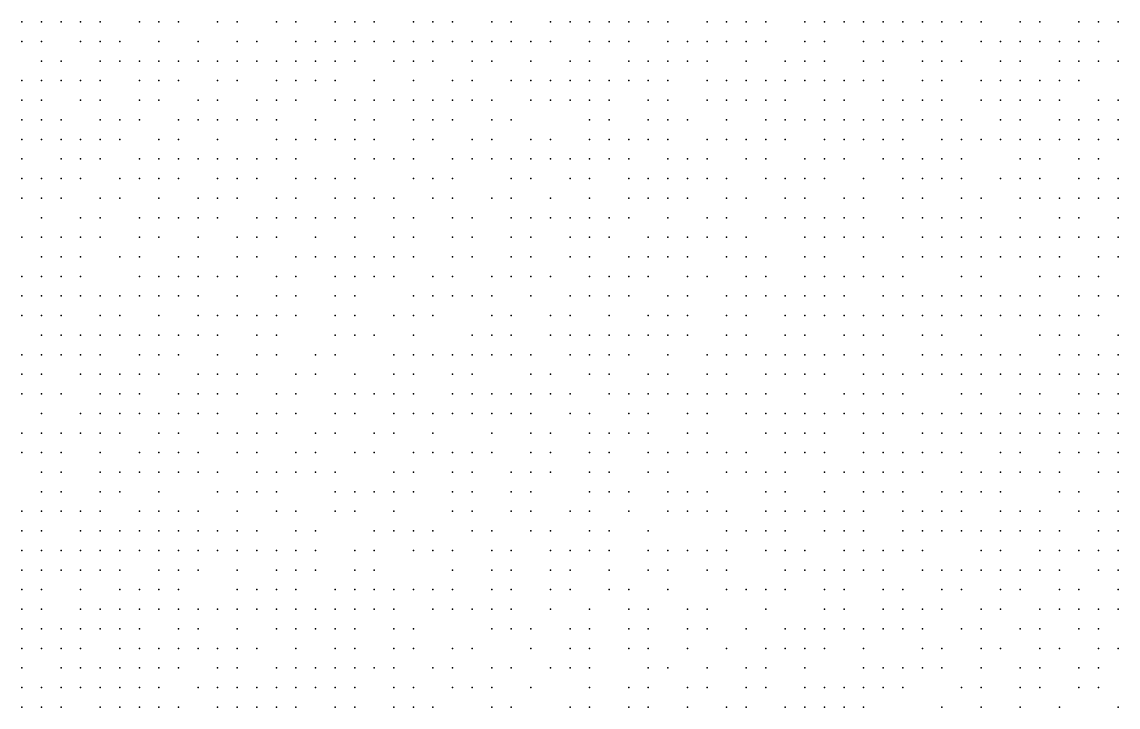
# Model space of a CAD drawing. Extents: x 429 to 793, y 817 to 1241.
# Drawn here: x 528.65 to 569.53, y 923.19 to 948.74 of the extents above; entities that cross this region are included whole.
import ezdxf

# ---------------------------------------------------------------- set-up
doc = ezdxf.new("R2010")
doc.units = 0

msp = doc.modelspace()

# ---------------------------------------------------------------- linework, layer by layer
for p in [(528.65, 948.74, 197.417), (529.38, 948.74, 198.057), (530.11, 948.74, 198.622), (530.84, 948.74, 199.452), (531.57, 948.74, 200.135), (533.03, 948.74, 200.96), (533.76, 948.74, 201.712), (534.49, 948.74, 202.195), (535.95, 948.74, 203.16), (536.68, 948.74, 203.567), (538.14, 948.74, 204.585), (538.87, 948.74, 205.04), (540.33, 948.74, 205.726), (541.06, 948.74, 206.488), (541.79, 948.74, 206.9), (543.25, 948.74, 207.707), (543.98, 948.74, 207.905), (544.71, 948.74, 208.292), (546.17, 948.74, 209.263), (546.9, 948.74, 209.836), (548.36, 948.74, 210.593), (549.09, 948.74, 211.011), (549.82, 948.74, 211.54), (550.55, 948.74, 211.915), (551.28, 948.74, 212.29), (552.01, 948.74, 212.688), (552.74, 948.74, 213.086), (554.2, 948.74, 213.595), (554.93, 948.74, 214.13), (555.66, 948.74, 214.5), (556.39, 948.74, 214.692), (557.85, 948.74, 215.404), (558.58, 948.74, 215.76), (559.31, 948.74, 216.14), (560.04, 948.74, 216.82), (560.77, 948.74, 217.05), (561.5, 948.74, 217.393), (562.23, 948.74, 217.761), (562.96, 948.74, 218.129), (563.69, 948.74, 218.384), (564.42, 948.74, 218.63), (565.88, 948.74, 219.495), (566.61, 948.74, 219.87), (568.07, 948.74, 220.71), (568.8, 948.74, 221.1), (569.53, 948.74, 221.535), (528.65, 948.01, 197.12), (529.38, 948.01, 198.042), (530.84, 948.01, 199.245), (531.57, 948.01, 199.865), (532.3, 948.01, 200.277), (533.76, 948.01, 201.375), (535.22, 948.01, 202.408), (536.68, 948.01, 203.108), (537.41, 948.01, 203.596), (538.87, 948.01, 204.79), (539.6, 948.01, 205.258), (540.33, 948.01, 205.845), (541.06, 948.01, 206.257), (541.79, 948.01, 206.67), (542.52, 948.01, 207.3), (543.25, 948.01, 207.494), (543.98, 948.01, 207.889), (544.71, 948.01, 208.285), (545.44, 948.01, 208.899), (546.17, 948.01, 209.06), (546.9, 948.01, 209.44), (547.63, 948.01, 210.018), (548.36, 948.01, 210.397), (549.82, 948.01, 211.036), (550.55, 948.01, 211.721), (551.28, 948.01, 212.103), (552.74, 948.01, 212.869), (553.47, 948.01, 213.06), (554.2, 948.01, 213.445), (554.93, 948.01, 213.98), (555.66, 948.01, 214.35), (556.39, 948.01, 214.72), (557.85, 948.01, 215.61), (558.58, 948.01, 216.004), (560.04, 948.01, 216.52), (560.77, 948.01, 216.9), (561.5, 948.01, 217.28), (562.23, 948.01, 217.648), (562.96, 948.01, 218.14), (564.42, 948.01, 218.51), (565.15, 948.01, 219), (565.88, 948.01, 219.363), (566.61, 948.01, 219.911), (567.34, 948.01, 220.265), (568.07, 948.01, 220.62), (568.8, 948.01, 221.01), (529.38, 947.28, 197.755), (530.11, 947.28, 198.467), (531.57, 947.28, 199.45), (532.3, 947.28, 199.932), (533.03, 947.28, 200.413), (533.76, 947.28, 201.105), (534.49, 947.28, 201.52), (535.22, 947.28, 202.138), (535.95, 947.28, 202.62), (536.68, 947.28, 202.838), (537.41, 947.28, 203.814), (538.14, 947.28, 204.115), (538.87, 947.28, 204.53), (539.6, 947.28, 204.964), (540.33, 947.28, 205.615), (541.06, 947.28, 206.027), (542.52, 947.28, 207.07), (543.25, 947.28, 207.47), (543.98, 947.28, 207.676), (545.44, 947.28, 208.685), (546.17, 947.28, 209.117), (547.63, 947.28, 209.82), (549.09, 947.28, 210.618), (549.82, 947.28, 211.152), (551.28, 947.28, 211.917), (552.01, 947.28, 212.491), (552.74, 947.28, 212.686), (553.47, 947.28, 213.067), (554.2, 947.28, 213.449), (555.66, 947.28, 214.2), (557.12, 947.28, 215.104), (557.85, 947.28, 215.46), (558.58, 947.28, 215.854), (560.04, 947.28, 216.492), (560.77, 947.28, 216.749), (562.23, 947.28, 217.65), (562.96, 947.28, 218.02), (563.69, 947.28, 218.267), (565.15, 947.28, 218.88), (565.88, 947.28, 219.242), (567.34, 947.28, 220.129), (568.07, 947.28, 220.483), (568.8, 947.28, 220.877), (569.53, 947.28, 221.4), (528.65, 946.55, 196.88), (529.38, 946.55, 197.68), (530.11, 946.55, 198.18), (530.84, 946.55, 198.6), (531.57, 946.55, 199.02), (533.03, 946.55, 200.137), (533.76, 946.55, 200.856), (534.49, 946.55, 201.354), (535.95, 946.55, 202.08), (536.68, 946.55, 202.765), (538.14, 946.55, 203.855), (538.87, 946.55, 204.27), (539.6, 946.55, 204.682), (540.33, 946.55, 205.572), (541.79, 946.55, 206.18), (543.25, 946.55, 207.24), (544.71, 946.55, 208.253), (545.44, 946.55, 208.472), (546.9, 946.55, 209.336), (547.63, 946.55, 209.607), (548.36, 946.55, 209.987), (549.09, 946.55, 210.771), (549.82, 946.55, 210.965), (550.55, 946.55, 211.348), (551.28, 946.55, 211.73), (552.01, 946.55, 212.304), (552.74, 946.55, 212.692), (554.2, 946.55, 213.265), (554.93, 946.55, 213.647), (555.66, 946.55, 214.275), (556.39, 946.55, 214.57), (557.12, 946.55, 214.94), (557.85, 946.55, 215.31), (558.58, 946.55, 215.704), (559.31, 946.55, 216.098), (560.04, 946.55, 216.218), (560.77, 946.55, 216.596), (562.23, 946.55, 217.489), (562.96, 946.55, 217.938), (564.42, 946.55, 218.432), (565.15, 946.55, 218.76), (565.88, 946.55, 219.122), (566.61, 946.55, 219.605), (567.34, 946.55, 219.992), (568.07, 946.55, 220.347), (528.65, 945.82, 196.728), (529.38, 945.82, 197.08), (530.84, 945.82, 198.096), (531.57, 945.82, 198.828), (533.03, 945.82, 199.86), (533.76, 945.82, 200.358), (535.22, 945.82, 201.39), (535.95, 945.82, 201.81), (537.41, 945.82, 203.047), (538.14, 945.82, 203.528), (538.87, 945.82, 204.233), (540.33, 945.82, 205.312), (541.06, 945.82, 205.486), (541.79, 945.82, 205.92), (542.52, 945.82, 206.396), (543.25, 945.82, 207.088), (543.98, 945.82, 207.383), (544.71, 945.82, 208.04), (545.44, 945.82, 208.42), (546.17, 945.82, 208.8), (547.63, 945.82, 209.393), (548.36, 945.82, 209.773), (549.09, 945.82, 210.564), (549.82, 945.82, 210.953), (550.55, 945.82, 211.341), (552.01, 945.82, 212.117), (552.74, 945.82, 212.505), (554.2, 945.82, 213.082), (554.93, 945.82, 213.463), (555.66, 945.82, 214.092), (556.39, 945.82, 214.498), (557.12, 945.82, 214.755), (558.58, 945.82, 215.688), (559.31, 945.82, 215.871), (560.77, 945.82, 216.443), (561.5, 945.82, 216.973), (562.23, 945.82, 217.336), (562.96, 945.82, 217.775), (564.42, 945.82, 218.268), (565.15, 945.82, 218.597), (565.88, 945.82, 218.985), (566.61, 945.82, 219.485), (567.34, 945.82, 219.848), (568.8, 945.82, 220.604), (569.53, 945.82, 221.118), (528.65, 945.09, 196.425), (529.38, 945.09, 196.852), (530.11, 945.09, 197.28), (531.57, 945.09, 198.422), (532.3, 945.09, 198.844), (533.03, 945.09, 199.563), (534.49, 945.09, 200.7), (535.22, 945.09, 201.12), (535.95, 945.09, 201.54), (536.68, 945.09, 202.228), (537.41, 945.09, 202.78), (538.14, 945.09, 203.262), (539.6, 945.09, 204.457), (541.06, 945.09, 205.247), (541.79, 945.09, 205.66), (543.25, 945.09, 206.727), (543.98, 945.09, 207.137), (544.71, 945.09, 207.793), (546.17, 945.09, 208.376), (546.9, 945.09, 209.18), (549.82, 945.09, 210.746), (550.55, 945.09, 211.135), (552.01, 945.09, 211.751), (552.74, 945.09, 212.185), (553.47, 945.09, 212.892), (554.93, 945.09, 213.686), (556.39, 945.09, 214.2), (557.12, 945.09, 214.565), (557.85, 945.09, 214.93), (558.58, 945.09, 215.478), (559.31, 945.09, 215.654), (560.04, 945.09, 216.043), (560.77, 945.09, 216.431), (561.5, 945.09, 216.82), (562.23, 945.09, 217.183), (562.96, 945.09, 217.698), (563.69, 945.09, 217.94), (565.15, 945.09, 218.433), (565.88, 945.09, 219.209), (567.34, 945.09, 219.678), (568.07, 945.09, 220.21), (568.8, 945.09, 220.587), (569.53, 945.09, 220.965), (528.65, 944.36, 195.97), (529.38, 944.36, 196.55), (530.11, 944.36, 196.98), (530.84, 944.36, 197.475), (531.57, 944.36, 198.548), (532.3, 944.36, 198.97), (533.76, 944.36, 200.26), (534.49, 944.36, 200.753), (535.95, 944.36, 201.958), (538.14, 944.36, 203.477), (538.87, 944.36, 203.7), (539.6, 944.36, 204.305), (540.33, 944.36, 204.68), (541.06, 944.36, 204.983), (541.79, 944.36, 205.4), (543.25, 944.36, 206.48), (543.98, 944.36, 206.89), (545.44, 944.36, 207.942), (546.17, 944.36, 208.337), (547.63, 944.36, 209.333), (548.36, 944.36, 209.779), (549.82, 944.36, 210.335), (550.55, 944.36, 210.928), (551.28, 944.36, 211.317), (552.01, 944.36, 211.544), (552.74, 944.36, 212.092), (554.2, 944.36, 213.073), (554.93, 944.36, 213.434), (555.66, 944.36, 213.818), (556.39, 944.36, 214.01), (557.12, 944.36, 214.375), (558.58, 944.36, 215.288), (559.31, 944.36, 215.645), (560.04, 944.36, 215.826), (560.77, 944.36, 216.215), (561.5, 944.36, 216.603), (562.96, 944.36, 217.545), (563.69, 944.36, 217.908), (564.42, 944.36, 218.105), (565.15, 944.36, 218.27), (565.88, 944.36, 219.046), (566.61, 944.36, 219.147), (567.34, 944.36, 219.492), (568.07, 944.36, 220.023), (568.8, 944.36, 220.391), (569.53, 944.36, 220.865), (528.65, 943.63, 195.52), (530.11, 943.63, 197.1), (530.84, 943.63, 197.67), (531.57, 943.63, 198.168), (533.03, 943.63, 199.393), (533.76, 943.63, 199.815), (534.49, 943.63, 200.46), (535.22, 943.63, 200.953), (535.95, 943.63, 201.463), (536.68, 943.63, 201.68), (537.41, 943.63, 202.5), (538.14, 943.63, 203.21), (538.87, 943.63, 203.628), (541.06, 943.63, 204.723), (541.79, 943.63, 205.14), (542.52, 943.63, 206.008), (543.25, 943.63, 206.439), (544.71, 943.63, 207.3), (545.44, 943.63, 207.695), (546.17, 943.63, 208.09), (546.9, 943.63, 208.712), (547.63, 943.63, 209.107), (548.36, 943.63, 209.553), (549.09, 943.63, 209.999), (549.82, 943.63, 210.218), (550.55, 943.63, 210.498), (551.28, 943.63, 211.11), (552.74, 943.63, 211.885), (553.47, 943.63, 212.479), (554.2, 943.63, 212.867), (555.66, 943.63, 213.588), (556.39, 943.63, 213.972), (557.85, 943.63, 214.74), (558.58, 943.63, 215.098), (559.31, 943.63, 215.455), (560.77, 943.63, 215.998), (561.5, 943.63, 216.387), (562.23, 943.63, 216.807), (562.96, 943.63, 217.01), (563.69, 943.63, 217.685), (565.88, 943.63, 218.771), (566.61, 943.63, 218.96), (568.07, 943.63, 219.837), (568.8, 943.63, 220.204), (528.65, 942.9, 195.723), (529.38, 942.9, 196.38), (530.11, 942.9, 196.8), (530.84, 942.9, 197.22), (532.3, 942.9, 198.363), (533.03, 942.9, 198.883), (533.76, 942.9, 199.62), (534.49, 942.9, 199.937), (535.95, 942.9, 201.17), (536.68, 942.9, 201.79), (537.41, 942.9, 202.21), (538.87, 942.9, 203.342), (539.6, 942.9, 203.538), (540.33, 942.9, 204.463), (541.06, 942.9, 204.88), (543.25, 942.9, 206.182), (543.98, 942.9, 206.613), (544.71, 942.9, 207.043), (546.9, 942.9, 208.485), (547.63, 942.9, 208.88), (549.09, 942.9, 209.887), (549.82, 942.9, 210.282), (551.28, 942.9, 210.893), (552.01, 942.9, 211.28), (552.74, 942.9, 211.853), (553.47, 942.9, 212.272), (554.2, 942.9, 212.66), (554.93, 942.9, 213.214), (556.39, 942.9, 213.742), (557.12, 942.9, 214.126), (557.85, 942.9, 214.51), (558.58, 942.9, 214.704), (560.04, 942.9, 215.812), (561.5, 942.9, 216.17), (562.23, 942.9, 216.59), (562.96, 942.9, 217.1), (563.69, 942.9, 217.445), (565.15, 942.9, 218.03), (565.88, 942.9, 218.518), (566.61, 942.9, 218.895), (568.07, 942.9, 219.65), (568.8, 942.9, 220.017), (569.53, 942.9, 220.572), (528.65, 942.17, 195.268), (529.38, 942.17, 195.925), (530.11, 942.17, 196.573), (531.57, 942.17, 197.64), (532.3, 942.17, 198.06), (533.76, 942.17, 199.213), (535.22, 942.17, 200.367), (535.95, 942.17, 200.862), (536.68, 942.17, 201.355), (538.14, 942.17, 202.34), (538.87, 942.17, 203.052), (540.33, 942.17, 204.149), (541.06, 942.17, 204.597), (541.79, 942.17, 205.097), (542.52, 942.17, 205.705), (543.98, 942.17, 206.356), (544.71, 942.17, 207), (546.17, 942.17, 207.94), (546.9, 942.17, 208.232), (548.36, 942.17, 209.275), (549.82, 942.17, 210.065), (551.28, 942.17, 210.677), (552.01, 942.17, 211.45), (552.74, 942.17, 211.62), (553.47, 942.17, 212.023), (554.93, 942.17, 213.007), (555.66, 942.17, 213.355), (557.12, 942.17, 213.896), (557.85, 942.17, 214.28), (559.31, 942.17, 214.898), (560.04, 942.17, 215.575), (561.5, 942.17, 215.91), (562.23, 942.17, 216.515), (563.69, 942.17, 217.205), (564.42, 942.17, 217.79), (565.88, 942.17, 218.125), (566.61, 942.17, 218.642), (567.34, 942.17, 219.019), (568.07, 942.17, 219.397), (568.8, 942.17, 219.843), (569.53, 942.17, 220.385), (529.38, 941.44, 195.47), (530.84, 941.44, 196.765), (531.57, 941.44, 197.188), (533.03, 941.44, 198.262), (533.76, 941.44, 198.92), (534.49, 941.44, 199.35), (535.22, 941.44, 200.073), (535.95, 941.44, 200.496), (537.41, 941.44, 201.557), (538.14, 941.44, 202.05), (538.87, 941.44, 202.784), (539.6, 941.44, 203.185), (540.33, 941.44, 203.866), (541.06, 941.44, 204.313), (542.52, 941.44, 205.03), (543.25, 941.44, 205.833), (544.71, 941.44, 206.674), (545.44, 941.44, 207.121), (546.9, 941.44, 207.992), (547.63, 941.44, 208.4), (548.36, 941.44, 209.035), (549.09, 941.44, 209.224), (549.82, 941.44, 209.636), (550.55, 941.44, 210.048), (551.28, 941.44, 210.46), (552.74, 941.44, 211.427), (554.2, 941.44, 212.193), (554.93, 941.44, 212.611), (556.39, 941.44, 213.214), (557.12, 941.44, 213.462), (557.85, 941.44, 214.05), (558.58, 941.44, 214.474), (559.31, 941.44, 214.98), (560.04, 941.44, 215.315), (561.5, 941.44, 215.65), (562.23, 941.44, 216.358), (562.96, 941.44, 216.755), (563.69, 941.44, 217.153), (564.42, 941.44, 217.55), (565.88, 941.44, 217.885), (567.34, 941.44, 218.766), (568.07, 941.44, 219.143), (569.53, 941.44, 220.035), (528.65, 940.71, 194.567), (529.38, 940.71, 195.01), (530.11, 940.71, 195.665), (530.84, 940.71, 196.315), (531.57, 940.71, 197.16), (533.03, 940.71, 198.465), (533.76, 940.71, 198.971), (535.22, 940.71, 199.997), (536.68, 940.71, 201.048), (537.41, 940.71, 201.76), (538.14, 940.71, 202.272), (539.6, 940.71, 203.006), (541.06, 940.71, 204.03), (542.52, 940.71, 205.135), (543.25, 940.71, 205.543), (544.71, 940.71, 206.638), (545.44, 940.71, 206.818), (546.9, 940.71, 207.753), (547.63, 940.71, 208.16), (549.09, 940.71, 209.19), (549.82, 940.71, 209.396), (550.55, 940.71, 210.22), (552.01, 940.71, 210.868), (552.74, 940.71, 211.21), (553.47, 940.71, 211.585), (554.2, 940.71, 211.96), (554.93, 940.71, 212.378), (555.66, 940.71, 212.873), (557.85, 940.71, 213.787), (558.58, 940.71, 214.142), (559.31, 940.71, 214.72), (560.04, 940.71, 215.055), (560.77, 940.71, 215.39), (562.23, 940.71, 215.963), (562.96, 940.71, 216.452), (563.69, 940.71, 216.849), (564.42, 940.71, 217.247), (565.15, 940.71, 217.697), (565.88, 940.71, 217.843), (566.61, 940.71, 218.22), (567.34, 940.71, 218.555), (568.07, 940.71, 218.89), (568.8, 940.71, 219.336), (569.53, 940.71, 219.875), (529.38, 939.98, 194.55), (530.11, 939.98, 195.86), (530.84, 939.98, 196.51), (532.3, 939.98, 197.587), (533.03, 939.98, 198.015), (534.49, 939.98, 199.173), (535.22, 939.98, 199.693), (536.68, 939.98, 200.743), (537.41, 939.98, 201.47), (538.87, 939.98, 202.602), (539.6, 939.98, 203.019), (540.33, 939.98, 203.437), (541.06, 939.98, 203.733), (541.79, 939.98, 204.322), (542.52, 939.98, 204.768), (543.25, 939.98, 205.253), (544.71, 939.98, 206.348), (545.44, 939.98, 206.745), (546.9, 939.98, 207.409), (547.63, 939.98, 207.857), (549.09, 939.98, 208.95), (549.82, 939.98, 209.345), (551.28, 939.98, 210.424), (552.01, 939.98, 210.628), (552.74, 939.98, 211.072), (553.47, 939.98, 211.337), (554.93, 939.98, 212.285), (555.66, 939.98, 212.61), (556.39, 939.98, 213.198), (557.85, 939.98, 213.523), (558.58, 939.98, 213.836), (560.04, 939.98, 215.005), (561.5, 939.98, 215.523), (562.23, 939.98, 215.702), (562.96, 939.98, 216.015), (563.69, 939.98, 216.546), (564.42, 939.98, 216.943), (565.15, 939.98, 217.393), (565.88, 939.98, 217.54), (566.61, 939.98, 217.99), (567.34, 939.98, 218.25), (568.8, 939.98, 219.373), (569.53, 939.98, 219.615), (528.65, 939.25, 193.865), (529.38, 939.25, 194.975), (530.11, 939.25, 195.4), (530.84, 939.25, 196.055), (533.03, 939.25, 197.298), (533.76, 939.25, 198.139), (534.49, 939.25, 198.87), (535.22, 939.25, 199.39), (535.95, 939.25, 200.015), (536.68, 939.25, 200.432), (538.14, 939.25, 201.653), (538.87, 939.25, 202.305), (540.33, 939.25, 203.14), (541.06, 939.25, 203.842), (541.79, 939.25, 204.247), (542.52, 939.25, 204.468), (543.98, 939.25, 205.36), (544.71, 939.25, 206.057), (546.17, 939.25, 206.853), (546.9, 939.25, 207.106), (547.63, 939.25, 207.553), (548.36, 939.25, 208.246), (549.82, 939.25, 209.04), (550.55, 939.25, 209.74), (551.28, 939.25, 210.184), (552.01, 939.25, 210.092), (553.47, 939.25, 211.068), (554.2, 939.25, 211.42), (555.66, 939.25, 212.104), (556.39, 939.25, 212.935), (557.85, 939.25, 213.26), (558.58, 939.25, 213.572), (559.31, 939.25, 214.326), (560.04, 939.25, 214.711), (560.77, 939.25, 215.097), (561.5, 939.25, 215.229), (563.69, 939.25, 216.327), (564.42, 939.25, 216.64), (566.61, 939.25, 217.61), (567.34, 939.25, 217.94), (568.07, 939.25, 218.58), (568.8, 939.25, 218.95), (528.65, 938.52, 194.065), (529.38, 938.52, 194.247), (530.11, 938.52, 194.915), (530.84, 938.52, 195.5), (531.57, 938.52, 196.25), (532.3, 938.52, 196.774), (533.03, 938.52, 197.408), (533.76, 938.52, 197.836), (534.49, 938.52, 198.567), (535.22, 938.52, 199.055), (536.68, 938.52, 200.122), (538.14, 938.52, 201.265), (538.87, 938.52, 201.835), (540.33, 938.52, 202.827), (541.06, 938.52, 203.545), (543.25, 938.52, 204.614), (543.98, 938.52, 205.06), (544.71, 938.52, 205.756), (545.44, 938.52, 206.254), (546.17, 938.52, 206.55), (547.63, 938.52, 207.748), (549.09, 938.52, 208.34), (549.82, 938.52, 208.73), (550.55, 938.52, 209.43), (551.28, 938.52, 209.828), (552.74, 938.52, 210.445), (553.47, 938.52, 210.797), (554.93, 938.52, 211.712), (555.66, 938.52, 212.005), (556.39, 938.52, 212.176), (557.12, 938.52, 212.561), (557.85, 938.52, 213.385), (558.58, 938.52, 213.509), (559.31, 938.52, 213.885), (560.77, 938.52, 214.803), (561.5, 938.52, 214.936), (562.23, 938.52, 215.362), (562.96, 938.52, 215.788), (563.69, 938.52, 216.024), (564.42, 938.52, 216.307), (565.15, 938.52, 216.678), (565.88, 938.52, 217.093), (566.61, 938.52, 217.3), (568.07, 938.52, 218.27), (568.8, 938.52, 218.64), (569.53, 938.52, 219.165), (528.65, 937.79, 193.58), (529.38, 937.79, 194), (530.11, 937.79, 194.75), (531.57, 937.79, 195.59), (532.3, 937.79, 196.432), (533.76, 937.79, 197.533), (535.22, 937.79, 198.676), (535.95, 937.79, 199.24), (536.68, 937.79, 199.735), (537.41, 937.79, 200.748), (538.14, 937.79, 200.955), (538.87, 937.79, 201.37), (540.33, 937.79, 202.513), (541.06, 937.79, 203.025), (542.52, 937.79, 204.355), (543.25, 937.79, 204.76), (543.98, 937.79, 205.258), (546.17, 937.79, 206.24), (546.9, 937.79, 206.94), (548.36, 937.79, 207.807), (549.09, 937.79, 208.03), (550.55, 937.79, 209.12), (552.01, 937.79, 209.916), (552.74, 937.79, 210.327), (553.47, 937.79, 210.739), (554.93, 937.79, 211.442), (555.66, 937.79, 211.735), (557.12, 937.79, 212.633), (557.85, 937.79, 213.071), (558.58, 937.79, 213.196), (559.31, 937.79, 213.634), (560.04, 937.79, 213.872), (560.77, 937.79, 214.51), (561.5, 937.79, 214.498), (562.23, 937.79, 214.883), (562.96, 937.79, 215.075), (563.69, 937.79, 215.691), (564.42, 937.79, 215.973), (565.15, 937.79, 216.271), (565.88, 937.79, 216.716), (566.61, 937.79, 217.131), (567.34, 937.79, 217.545), (568.07, 937.79, 217.96), (568.8, 937.79, 218.33), (529.38, 937.06, 193.755), (530.11, 937.06, 194.758), (530.84, 937.06, 195.26), (531.57, 937.06, 196.02), (532.3, 937.06, 196.615), (533.03, 937.06, 197.124), (533.76, 937.06, 197.633), (534.49, 937.06, 198.372), (535.22, 937.06, 198.785), (535.95, 937.06, 199.425), (537.41, 937.06, 200.438), (538.14, 937.06, 200.956), (540.33, 937.06, 202.2), (541.06, 937.06, 202.712), (541.79, 937.06, 203.318), (543.25, 937.06, 204.437), (545.44, 937.06, 205.54), (546.17, 937.06, 205.93), (546.9, 937.06, 206.63), (548.36, 937.06, 207.474), (549.09, 937.06, 207.919), (549.82, 937.06, 208.365), (550.55, 937.06, 208.81), (551.28, 937.06, 209.152), (552.01, 937.06, 209.805), (552.74, 937.06, 210.004), (553.47, 937.06, 210.092), (554.93, 937.06, 210.931), (555.66, 937.06, 211.359), (557.12, 937.06, 212.32), (557.85, 937.06, 212.758), (559.31, 937.06, 213.235), (560.04, 937.06, 213.512), (560.77, 937.06, 214.15), (562.23, 937.06, 214.486), (562.96, 937.06, 214.871), (564.42, 937.06, 215.64), (566.61, 937.06, 216.754), (567.34, 937.06, 217.169), (568.07, 937.06, 217.583), (569.53, 937.06, 218.7), (528.65, 936.33, 193.013), (529.38, 936.33, 193.93), (530.11, 936.33, 194.432), (530.84, 936.33, 194.933), (531.57, 936.33, 195.473), (533.03, 936.33, 196.798), (533.76, 936.33, 197.307), (534.49, 936.33, 197.833), (535.95, 936.33, 198.871), (537.41, 936.33, 200.128), (538.14, 936.33, 200.743), (539.6, 936.33, 201.877), (540.33, 936.33, 202.35), (542.52, 936.33, 203.393), (543.25, 936.33, 204.113), (543.98, 936.33, 204.498), (544.71, 936.33, 204.988), (545.44, 936.33, 205.432), (546.17, 936.33, 205.99), (546.9, 936.33, 206.32), (547.63, 936.33, 206.693), (549.09, 936.33, 207.698), (549.82, 936.33, 208.143), (550.55, 936.33, 208.617), (551.28, 936.33, 209.091), (552.74, 936.33, 209.837), (554.2, 936.33, 210.608), (554.93, 936.33, 211.036), (555.66, 936.33, 211.464), (556.39, 936.33, 211.697), (557.12, 936.33, 211.967), (557.85, 936.33, 212.304), (558.58, 936.33, 212.685), (559.31, 936.33, 212.875), (560.04, 936.33, 213.152), (560.77, 936.33, 213.79), (562.23, 936.33, 214.045), (562.96, 936.33, 214.474), (563.69, 936.33, 214.859), (564.42, 936.33, 215.243), (565.15, 936.33, 215.938), (565.88, 936.33, 216.235), (567.34, 936.33, 216.792), (568.07, 936.33, 217.207), (568.8, 936.33, 217.352), (569.53, 936.33, 217.874), (528.65, 935.6, 192.767), (529.38, 935.6, 193.435), (530.84, 935.6, 194.607), (531.57, 935.6, 195.36), (532.3, 935.6, 195.9), (533.03, 935.6, 196.22), (533.76, 935.6, 196.98), (535.22, 935.6, 198.132), (535.95, 935.6, 198.544), (536.68, 935.6, 198.957), (537.41, 935.6, 199.773), (538.87, 935.6, 200.825), (539.6, 935.6, 201.553), (541.06, 935.6, 202.5), (542.52, 935.6, 203.46), (543.25, 935.6, 203.966), (544.71, 935.6, 204.56), (545.44, 935.6, 205.216), (547.63, 935.6, 206.652), (548.36, 935.6, 207.065), (549.82, 935.6, 207.81), (550.55, 935.6, 208.284), (552.01, 935.6, 209.232), (552.74, 935.6, 209.497), (554.2, 935.6, 210.152), (554.93, 935.6, 210.531), (556.39, 935.6, 211.343), (557.12, 935.6, 211.613), (557.85, 935.6, 211.858), (558.58, 935.6, 212.288), (560.04, 935.6, 213.049), (560.77, 935.6, 213.43), (561.5, 935.6, 213.475), (562.23, 935.6, 213.685), (562.96, 935.6, 213.94), (563.69, 935.6, 214.462), (564.42, 935.6, 214.847), (565.15, 935.6, 215.323), (565.88, 935.6, 215.799), (566.61, 935.6, 215.878), (567.34, 935.6, 216.13), (568.07, 935.6, 216.83), (568.8, 935.6, 217.175), (569.53, 935.6, 217.93), (528.65, 934.87, 192.277), (529.38, 934.87, 192.945), (530.11, 934.87, 193.367), (531.57, 934.87, 194.7), (532.3, 934.87, 195.54), (533.03, 934.87, 195.88), (534.49, 934.87, 197.31), (535.22, 934.87, 197.64), (535.95, 934.87, 198.63), (536.68, 934.87, 199.038), (538.14, 934.87, 199.935), (538.87, 934.87, 200.583), (540.33, 934.87, 201.622), (541.06, 934.87, 202.015), (541.79, 934.87, 202.65), (542.52, 934.87, 203.13), (543.25, 934.87, 203.636), (544.71, 934.87, 204.318), (545.44, 934.87, 204.945), (546.17, 934.87, 205.33), (546.9, 934.87, 205.826), (547.63, 934.87, 206.395), (548.36, 934.87, 206.818), (549.09, 934.87, 207.103), (550.55, 934.87, 208.13), (551.28, 934.87, 208.249), (552.01, 934.87, 208.45), (552.74, 934.87, 209.133), (553.47, 934.87, 209.453), (554.2, 934.87, 210.054), (554.93, 934.87, 210.124), (555.66, 934.87, 210.503), (556.39, 934.87, 210.881), (557.85, 934.87, 211.505), (559.31, 934.87, 212.272), (560.04, 934.87, 212.653), (560.77, 934.87, 212.637), (561.5, 934.87, 213.079), (563.69, 934.87, 214.195), (564.42, 934.87, 214.45), (565.88, 934.87, 215.402), (566.61, 934.87, 215.43), (568.07, 934.87, 216.41), (568.8, 934.87, 216.834), (569.53, 934.87, 217.52), (529.38, 934.14, 192.878), (530.84, 934.14, 194.212), (531.57, 934.14, 194.635), (532.3, 934.14, 195.298), (533.03, 934.14, 195.96), (533.76, 934.14, 196.38), (534.49, 934.14, 197.14), (535.22, 934.14, 197.805), (535.95, 934.14, 198.3), (537.41, 934.14, 199.445), (538.14, 934.14, 199.852), (538.87, 934.14, 200.097), (540.33, 934.14, 201.276), (541.06, 934.14, 201.53), (542.52, 934.14, 202.8), (543.25, 934.14, 203.306), (543.98, 934.14, 203.895), (544.71, 934.14, 204.273), (545.44, 934.14, 204.613), (546.17, 934.14, 204.99), (546.9, 934.14, 205.688), (547.63, 934.14, 206.045), (549.09, 934.14, 206.753), (549.82, 934.14, 207.11), (551.28, 934.14, 207.886), (552.01, 934.14, 208.287), (553.47, 934.14, 209.09), (554.2, 934.14, 209.327), (555.66, 934.14, 210.096), (556.39, 934.14, 210.475), (557.12, 934.14, 210.853), (557.85, 934.14, 210.887), (558.58, 934.14, 211.327), (559.31, 934.14, 211.75), (560.04, 934.14, 211.995), (560.77, 934.14, 212.24), (561.5, 934.14, 212.682), (562.23, 934.14, 213.124), (562.96, 934.14, 213.566), (563.69, 934.14, 213.787), (564.42, 934.14, 214.007), (565.15, 934.14, 214.38), (565.88, 934.14, 214.8), (566.61, 934.14, 215.01), (567.34, 934.14, 215.29), (568.07, 934.14, 215.99), (568.8, 934.14, 216.31), (569.53, 934.14, 216.838), (528.65, 933.41, 191.965), (529.38, 933.41, 192.633), (530.11, 933.41, 193.3), (530.84, 933.41, 193.723), (531.57, 933.41, 194.145), (532.3, 933.41, 194.812), (533.76, 933.41, 196.005), (534.49, 933.41, 196.8), (535.95, 933.41, 197.97), (536.68, 933.41, 198.164), (537.41, 933.41, 198.785), (538.14, 933.41, 199.523), (539.6, 933.41, 200.768), (540.33, 933.41, 201.035), (541.79, 933.41, 201.917), (542.52, 933.41, 202.305), (543.98, 933.41, 203.555), (546.17, 933.41, 204.65), (547.63, 933.41, 205.892), (548.36, 933.41, 206.326), (549.82, 933.41, 206.86), (550.55, 933.41, 207.07), (551.28, 933.41, 207.73), (552.01, 933.41, 207.924), (553.47, 933.41, 208.727), (554.2, 933.41, 209.135), (556.39, 933.41, 210.068), (557.12, 933.41, 210.447), (557.85, 933.41, 210.48), (558.58, 933.41, 210.92), (560.04, 933.41, 211.578), (560.77, 933.41, 211.79), (562.23, 933.41, 212.494), (562.96, 933.41, 212.68), (563.69, 933.41, 212.9), (564.42, 933.41, 213.563), (565.15, 933.41, 213.808), (565.88, 933.41, 214.31), (566.61, 933.41, 214.73), (567.34, 933.41, 215.15), (568.07, 933.41, 215.57), (568.8, 933.41, 215.89), (569.53, 933.41, 216.21), (528.65, 932.68, 191.48), (529.38, 932.68, 192.143), (530.11, 932.68, 192.81), (531.57, 932.68, 193.655), (533.03, 932.68, 195.52), (533.76, 932.68, 196.05), (534.49, 932.68, 196.315), (535.22, 932.68, 197.14), (536.68, 932.68, 198.048), (537.41, 932.68, 198.455), (538.87, 932.68, 199.6), (539.6, 932.68, 200.397), (541.06, 932.68, 201.423), (541.79, 932.68, 201.81), (543.25, 932.68, 202.667), (543.98, 932.68, 203.03), (544.71, 932.68, 203.495), (545.44, 932.68, 204.31), (546.17, 932.68, 204.645), (547.63, 932.68, 205.522), (548.36, 932.68, 205.956), (549.82, 932.68, 206.49), (550.55, 932.68, 206.96), (552.01, 932.68, 207.962), (552.74, 932.68, 208.363), (553.47, 932.68, 208.408), (554.2, 932.68, 208.816), (554.93, 932.68, 208.815), (555.66, 932.68, 209.428), (557.12, 932.68, 209.63), (557.85, 932.68, 210.253), (558.58, 932.68, 210.465), (560.04, 932.68, 211.128), (560.77, 932.68, 211.34), (561.5, 932.68, 211.53), (562.23, 932.68, 212.004), (562.96, 932.68, 212.376), (563.69, 932.68, 212.748), (565.15, 932.68, 213.365), (565.88, 932.68, 213.61), (567.34, 932.68, 214.17), (568.07, 932.68, 214.59), (568.8, 932.68, 215.14), (569.53, 932.68, 215.69), (529.38, 931.95, 191.39), (530.11, 931.95, 192.32), (531.57, 931.95, 194.075), (532.3, 931.95, 194.495), (533.03, 931.95, 195.15), (533.76, 931.95, 195.815), (534.49, 931.95, 196.227), (535.22, 931.95, 196.64), (535.95, 931.95, 197.543), (537.41, 931.95, 198.607), (538.14, 931.95, 198.863), (538.87, 931.95, 199.27), (539.6, 931.95, 199.985), (540.33, 931.95, 200.535), (542.52, 931.95, 202.173), (543.25, 931.95, 202.535), (544.71, 931.95, 203.145), (545.44, 931.95, 203.61), (546.9, 931.95, 204.566), (547.63, 931.95, 204.958), (548.36, 931.95, 205.315), (549.82, 931.95, 206.12), (550.55, 931.95, 206.632), (552.01, 931.95, 207.316), (552.74, 931.95, 207.613), (554.93, 931.95, 208.405), (555.66, 931.95, 209.018), (556.39, 931.95, 209.22), (557.12, 931.95, 209.364), (558.58, 931.95, 209.836), (559.31, 931.95, 210.187), (560.04, 931.95, 210.539), (560.77, 931.95, 210.89), (561.5, 931.95, 211.08), (562.23, 931.95, 211.27), (563.69, 931.95, 211.768), (564.42, 931.95, 212.14), (565.15, 931.95, 212.63), (565.88, 931.95, 213.12), (566.61, 931.95, 213.12), (567.34, 931.95, 213.855), (568.8, 931.95, 214.65), (569.53, 931.95, 215.202), (529.38, 931.22, 191.815), (530.11, 931.22, 192.495), (531.57, 931.22, 193.58), (532.3, 931.22, 194), (533.76, 931.22, 195.31), (535.95, 931.22, 197.042), (536.68, 931.22, 197.445), (537.41, 931.22, 198.098), (538.14, 931.22, 198.76), (540.33, 931.22, 200.425), (541.06, 931.22, 200.81), (541.79, 931.22, 201.3), (542.52, 931.22, 201.79), (543.25, 931.22, 201.858), (544.71, 931.22, 203.26), (545.44, 931.22, 203.738), (546.9, 931.22, 204.267), (547.63, 931.22, 204.582), (549.82, 931.22, 205.947), (550.55, 931.22, 206.245), (551.28, 931.22, 206.543), (552.74, 931.22, 207.227), (553.47, 931.22, 207.402), (554.2, 931.22, 207.77), (556.39, 931.22, 208.81), (557.12, 931.22, 208.954), (558.58, 931.22, 209.242), (560.04, 931.22, 209.632), (560.77, 931.22, 209.983), (561.5, 931.22, 210.407), (562.96, 931.22, 210.802), (563.69, 931.22, 211.46), (564.42, 931.22, 211.65), (565.15, 931.22, 212.14), (567.34, 931.22, 212.837), (568.07, 931.22, 213.58), (569.53, 931.22, 214.655), (528.65, 930.49, 190.885), (529.38, 930.49, 191.31), (530.11, 930.49, 191.738), (530.84, 930.49, 192.67), (531.57, 930.49, 192.845), (533.03, 930.49, 194.408), (533.76, 930.49, 194.815), (534.49, 930.49, 195.47), (535.22, 930.49, 196.154), (536.68, 930.49, 196.94), (538.14, 930.49, 198.25), (538.87, 930.49, 198.762), (540.33, 930.49, 199.91), (541.06, 930.49, 200.29), (542.52, 930.49, 201.505), (544.71, 930.49, 202.907), (545.44, 930.49, 203.287), (546.9, 930.49, 203.89), (547.63, 930.49, 204.205), (549.09, 930.49, 205.192), (549.82, 930.49, 205.487), (551.28, 930.49, 206.257), (552.74, 930.49, 206.84), (553.47, 930.49, 207.015), (554.2, 930.49, 207.19), (554.93, 930.49, 207.655), (556.39, 930.49, 207.963), (557.12, 930.49, 208.361), (557.85, 930.49, 208.759), (558.58, 930.49, 208.734), (559.31, 930.49, 208.944), (560.04, 930.49, 209.53), (561.5, 930.49, 209.954), (562.23, 930.49, 210.276), (562.96, 930.49, 210.394), (563.69, 930.49, 210.512), (565.15, 930.49, 211.41), (565.88, 930.49, 212.095), (566.61, 930.49, 212.318), (568.07, 930.49, 212.54), (568.8, 930.49, 213.3), (569.53, 930.49, 213.54), (528.65, 929.76, 190.135), (529.38, 929.76, 190.81), (530.84, 929.76, 192.165), (531.57, 929.76, 193.02), (532.3, 929.76, 193.673), (533.03, 929.76, 194.325), (533.76, 929.76, 194.733), (534.49, 929.76, 195.63), (535.22, 929.76, 196.03), (535.95, 929.76, 196.43), (536.68, 929.76, 197.34), (537.41, 929.76, 197.74), (538.87, 929.76, 198.367), (539.6, 929.76, 199.01), (541.79, 929.76, 200.628), (542.52, 929.76, 200.965), (543.25, 929.76, 201.852), (543.98, 929.76, 202.2), (545.44, 929.76, 202.846), (546.17, 929.76, 203.315), (547.63, 929.76, 204.137), (548.36, 929.76, 204.219), (549.82, 929.76, 205.11), (550.55, 929.76, 205.405), (552.01, 929.76, 206.27), (554.93, 929.76, 206.78), (555.66, 929.76, 207.54), (556.39, 929.76, 207.378), (557.12, 929.76, 207.656), (558.58, 929.76, 208.358), (559.31, 929.76, 208.474), (560.04, 929.76, 208.59), (561.5, 929.76, 208.742), (562.23, 929.76, 209.118), (562.96, 929.76, 209.452), (563.69, 929.76, 210.002), (564.42, 929.76, 210.12), (565.15, 929.76, 210.39), (565.88, 929.76, 211.17), (566.61, 929.76, 211.11), (567.34, 929.76, 212.003), (568.8, 929.76, 212.78), (569.53, 929.76, 213.02), (528.65, 929.03, 190.31), (529.38, 929.03, 190.988), (530.11, 929.03, 191.665), (530.84, 929.03, 192.09), (531.57, 929.03, 192.515), (532.3, 929.03, 193.427), (533.03, 929.03, 193.835), (533.76, 929.03, 194.242), (534.49, 929.03, 195.14), (535.22, 929.03, 195.54), (535.95, 929.03, 195.94), (536.68, 929.03, 196.83), (537.41, 929.03, 197.23), (538.14, 929.03, 197.603), (538.87, 929.03, 198.485), (539.6, 929.03, 199.128), (541.06, 929.03, 199.77), (541.79, 929.03, 200.107), (543.25, 929.03, 201.042), (543.98, 929.03, 201.66), (544.71, 929.03, 202.11), (546.17, 929.03, 202.785), (546.9, 929.03, 203.077), (548.36, 929.03, 203.836), (549.09, 929.03, 204.302), (549.82, 929.03, 204.768), (550.55, 929.03, 204.83), (552.01, 929.03, 205.56), (552.74, 929.03, 205.86), (553.47, 929.03, 206.02), (554.2, 929.03, 206.18), (554.93, 929.03, 206.34), (556.39, 929.03, 207.077), (557.12, 929.03, 207.215), (557.85, 929.03, 207.052), (559.31, 929.03, 207.71), (560.04, 929.03, 208.12), (560.77, 929.03, 208.196), (561.5, 929.03, 208.272), (562.23, 929.03, 208.348), (564.42, 929.03, 209.04), (565.15, 929.03, 209.647), (566.61, 929.03, 210.39), (567.34, 929.03, 210.673), (568.07, 929.03, 211.223), (568.8, 929.03, 211.517), (569.53, 929.03, 212.643), (528.65, 928.3, 189.815), (529.38, 928.3, 190.49), (530.11, 928.3, 191.16), (530.84, 928.3, 191.585), (531.57, 928.3, 192.01), (532.3, 928.3, 192.932), (533.76, 928.3, 194), (534.49, 928.3, 194.679), (535.22, 928.3, 195.45), (536.68, 928.3, 196.095), (538.14, 928.3, 197.234), (538.87, 928.3, 197.975), (539.6, 928.3, 198.603), (541.06, 928.3, 199.2), (541.79, 928.3, 199.92), (544.71, 928.3, 201.57), (546.17, 928.3, 202.535), (546.9, 928.3, 202.825), (548.36, 928.3, 203.665), (549.09, 928.3, 203.96), (550.55, 928.3, 204.55), (552.01, 928.3, 205.272), (552.74, 928.3, 205.42), (554.2, 928.3, 205.88), (554.93, 928.3, 205.74), (557.12, 928.3, 206.615), (557.85, 928.3, 206.51), (558.58, 928.3, 206.89), (559.31, 928.3, 207.158), (560.04, 928.3, 207.09), (560.77, 928.3, 207.493), (562.23, 928.3, 207.593), (562.96, 928.3, 207.997), (563.69, 928.3, 208.097), (564.42, 928.3, 208.5), (565.15, 928.3, 208.77), (565.88, 928.3, 209.31), (566.61, 928.3, 209.593), (567.34, 928.3, 209.877), (568.8, 928.3, 210.696), (569.53, 928.3, 211.232), (528.65, 927.57, 189.32), (529.38, 927.57, 189.747), (530.84, 927.57, 191.52), (532.3, 927.57, 192.845), (533.03, 927.57, 193.515), (533.76, 927.57, 194.165), (534.49, 927.57, 194.194), (536.68, 927.57, 196.25), (537.41, 927.57, 196.744), (538.14, 927.57, 197.485), (538.87, 927.57, 197.855), (540.33, 927.57, 198.793), (541.06, 927.57, 199.05), (541.79, 927.57, 199.38), (542.52, 927.57, 200.25), (543.25, 927.57, 200.58), (543.98, 927.57, 201.135), (544.71, 927.57, 201.15), (546.17, 927.57, 201.99), (546.9, 927.57, 202.28), (548.36, 927.57, 203.365), (549.09, 927.57, 203.363), (550.55, 927.57, 204.153), (551.28, 927.57, 204.509), (552.74, 927.57, 204.845), (554.93, 927.57, 205.49), (555.66, 927.57, 205.84), (556.39, 927.57, 205.927), (557.12, 927.57, 205.75), (558.58, 927.57, 206.273), (559.31, 927.57, 206.535), (560.77, 927.57, 206.55), (561.5, 927.57, 206.92), (562.96, 927.57, 207.38), (563.69, 927.57, 207.563), (565.15, 927.57, 207.75), (565.88, 927.57, 208.22), (567.34, 927.57, 208.773), (568.07, 927.57, 209), (569.53, 927.57, 210.018), (528.65, 926.84, 189.5), (529.38, 926.84, 190.175), (530.84, 926.84, 191.03), (531.57, 926.84, 191.692), (532.3, 926.84, 192.355), (533.03, 926.84, 192.775), (533.76, 926.84, 193.68), (534.49, 926.84, 194.077), (535.22, 926.84, 194.475), (535.95, 926.84, 195.363), (536.68, 926.84, 195.76), (537.41, 926.84, 196.37), (538.14, 926.84, 196.99), (538.87, 926.84, 197.36), (539.6, 926.84, 198.225), (540.33, 926.84, 198.545), (541.06, 926.84, 198.865), (541.79, 926.84, 199.452), (542.52, 926.84, 199.71), (543.98, 926.84, 200.325), (544.71, 926.84, 200.61), (545.44, 926.84, 201.165), (546.17, 926.84, 201.73), (546.9, 926.84, 202.166), (548.36, 926.84, 202.82), (549.82, 926.84, 203.757), (551.28, 926.84, 204.072), (552.01, 926.84, 204.055), (553.47, 926.84, 204.75), (554.2, 926.84, 204.567), (556.39, 926.84, 205.363), (558.58, 926.84, 205.65), (559.31, 926.84, 205.79), (560.77, 926.84, 205.713), (561.5, 926.84, 205.897), (562.23, 926.84, 206.257), (562.96, 926.84, 206.56), (564.42, 926.84, 206.58), (565.15, 926.84, 206.905), (566.61, 926.84, 207.483), (567.34, 926.84, 207.433), (568.07, 926.84, 207.95), (568.8, 926.84, 208.157), (569.53, 926.84, 207.903), (528.65, 926.11, 189.005), (529.38, 926.11, 189.68), (530.11, 926.11, 190.11), (530.84, 926.11, 190.965), (531.57, 926.11, 191.45), (532.3, 926.11, 192.29), (533.03, 926.11, 192.71), (534.49, 926.11, 193.995), (535.22, 926.11, 194.632), (536.68, 926.11, 195.635), (538.14, 926.11, 196.61), (538.87, 926.11, 197.23), (539.6, 926.11, 197.686), (540.33, 926.11, 198.05), (541.06, 926.11, 198.37), (542.52, 926.11, 199.525), (543.25, 926.11, 199.959), (546.17, 926.11, 201.18), (546.9, 926.11, 201.907), (547.63, 926.11, 202.052), (549.09, 926.11, 202.97), (549.82, 926.11, 202.787), (551.28, 926.11, 203.38), (552.01, 926.11, 203.583), (553.47, 926.11, 204.177), (554.2, 926.11, 203.997), (555.66, 926.11, 204.59), (557.12, 926.11, 204.87), (557.85, 926.11, 204.667), (558.58, 926.11, 204.967), (559.31, 926.11, 204.98), (560.04, 926.11, 205.12), (560.77, 926.11, 204.86), (561.5, 926.11, 205.22), (562.23, 926.11, 205.11), (563.69, 926.11, 205.432), (564.42, 926.11, 205.92), (565.88, 926.11, 205.803), (566.61, 926.11, 206.115), (568.07, 926.11, 206.623), (568.8, 926.11, 207.063), (528.65, 925.38, 188.71), (529.38, 925.38, 189.38), (530.11, 925.38, 190.05), (530.84, 925.38, 190.475), (532.3, 925.38, 192.05), (533.03, 925.38, 192.23), (533.76, 925.38, 193.11), (534.49, 925.38, 193.51), (535.22, 925.38, 194.152), (535.95, 925.38, 194.79), (536.68, 925.38, 195.274), (537.41, 925.38, 196), (538.87, 925.38, 196.73), (540.33, 925.38, 197.87), (541.06, 925.38, 198.188), (542.52, 925.38, 199.01), (543.25, 925.38, 199.555), (544.71, 925.38, 200.367), (545.44, 925.38, 200.64), (547.63, 925.38, 201.853), (549.09, 925.38, 201.975), (549.82, 925.38, 202.397), (551.28, 925.38, 202.81), (552.01, 925.38, 203.197), (553.47, 925.38, 203.647), (554.93, 925.38, 203.89), (556.39, 925.38, 204.183), (557.12, 925.38, 203.98), (557.85, 925.38, 204.28), (558.58, 925.38, 204.26), (560.04, 925.38, 204.5), (562.23, 925.38, 204.423), (562.96, 925.38, 204.285), (564.42, 925.38, 204.891), (565.15, 925.38, 204.602), (566.61, 925.38, 204.995), (567.34, 925.38, 205.202), (568.8, 925.38, 205.62), (569.53, 925.38, 206.048), (528.65, 924.65, 187.93), (530.11, 924.65, 189.57), (530.84, 924.65, 190.235), (531.57, 924.65, 190.9), (532.3, 924.65, 191.57), (533.03, 924.65, 191.75), (533.76, 924.65, 192.39), (534.49, 924.65, 193.43), (535.95, 924.65, 194.31), (536.68, 924.65, 195.278), (538.14, 924.65, 195.89), (538.87, 924.65, 196.26), (539.6, 924.65, 197.048), (540.33, 924.65, 197.422), (541.06, 924.65, 197.682), (541.79, 924.65, 198.505), (542.52, 924.65, 199.03), (543.98, 924.65, 199.828), (544.71, 924.65, 200.1), (546.17, 924.65, 200.42), (546.9, 924.65, 201.1), (548.36, 924.65, 201.625), (549.09, 924.65, 201.76), (549.82, 924.65, 202.227), (552.01, 924.65, 202.673), (552.74, 924.65, 202.917), (554.2, 924.65, 203.096), (555.66, 924.65, 203.453), (556.39, 924.65, 203.597), (557.85, 924.65, 203.487), (560.04, 924.65, 203.824), (560.77, 924.65, 203.81), (561.5, 924.65, 203.449), (562.23, 924.65, 203.617), (562.96, 924.65, 203.743), (564.42, 924.65, 203.66), (565.88, 924.65, 203.765), (566.61, 924.65, 204.182), (568.07, 924.65, 204.3), (568.8, 924.65, 204.59), (528.65, 923.92, 187.73), (529.38, 923.92, 188.51), (530.11, 923.92, 189.09), (530.84, 923.92, 189.755), (531.57, 923.92, 190.702), (532.3, 923.92, 191.265), (533.03, 923.92, 192.15), (533.76, 923.92, 192.55), (535.22, 923.92, 193.83), (535.95, 923.92, 194.445), (536.68, 923.92, 194.58), (537.41, 923.92, 195.42), (538.14, 923.92, 195.79), (538.87, 923.92, 196.217), (539.6, 923.92, 196.687), (540.33, 923.92, 196.957), (541.06, 923.92, 197.535), (542.52, 923.92, 198.535), (543.25, 923.92, 199.05), (544.71, 923.92, 199.585), (545.44, 923.92, 199.983), (546.17, 923.92, 200.213), (547.63, 923.92, 201.06), (549.82, 923.92, 201.46), (551.28, 923.92, 201.907), (552.01, 923.92, 202.29), (553.47, 923.92, 202.78), (554.2, 923.92, 202.716), (555.66, 923.92, 202.83), (556.39, 923.92, 202.967), (557.85, 923.92, 203.103), (558.58, 923.92, 203.24), (559.31, 923.92, 203.03), (560.04, 923.92, 203.113), (560.77, 923.92, 203.197), (561.5, 923.92, 203.155), (563.69, 923.92, 203.047), (564.42, 923.92, 203.45), (565.88, 923.92, 203.658), (566.61, 923.92, 203.54), (568.07, 923.92, 203.97), (568.8, 923.92, 204.093), (528.65, 923.19, 188.02), (529.38, 923.19, 188.6), (530.11, 923.19, 189.17), (531.57, 923.19, 190.217), (532.3, 923.19, 190.78), (533.03, 923.19, 191.673), (533.76, 923.19, 192.08), (534.49, 923.19, 192.715), (535.95, 923.19, 193.725), (536.68, 923.19, 194.1), (537.41, 923.19, 194.715), (538.14, 923.19, 195.32), (538.87, 923.19, 195.875), (540.33, 923.19, 196.643), (541.06, 923.19, 197.07), (542.52, 923.19, 198.07), (543.25, 923.19, 198.253), (543.98, 923.19, 199.07), (546.17, 923.19, 199.663), (546.9, 923.19, 200.51), (549.09, 923.19, 201.103), (549.82, 923.19, 201.303), (551.28, 923.19, 201.671), (552.01, 923.19, 201.797), (553.47, 923.19, 202.22), (554.93, 923.19, 202.183), (555.66, 923.19, 202.507), (557.12, 923.19, 202.487), (557.85, 923.19, 202.653), (558.58, 923.19, 202.737), (559.31, 923.19, 202.82), (560.04, 923.19, 202.61), (562.96, 923.19, 202.95), (564.42, 923.19, 202.892), (565.88, 923.19, 203.31), (567.34, 923.19, 203.627), (569.53, 923.19, 204.29)]:
    msp.add_point(p)

doc.saveas('drawing.dxf')
